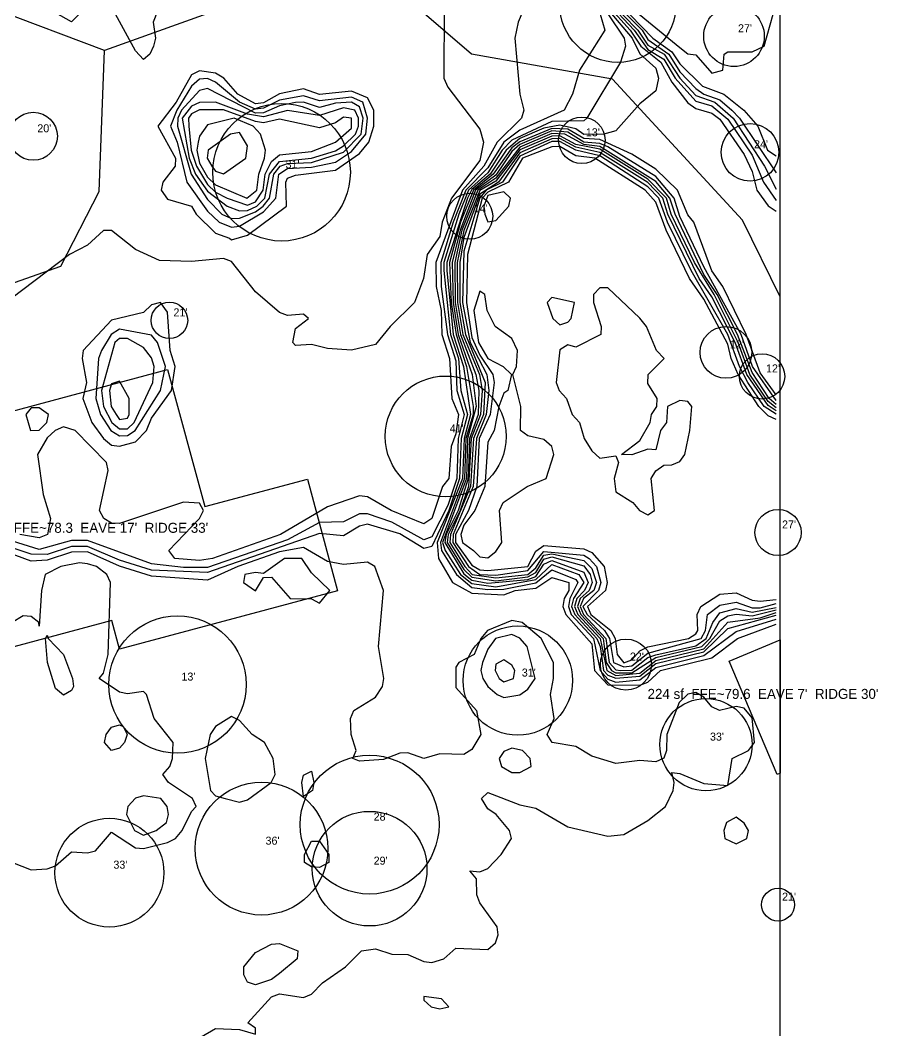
# Model space of a CAD drawing. Extents: x 425736 to 427074, y 1578339 to 1579567.
# Drawn here: x 426860.2 to 427074.4, y 1578585 to 1578837.5 of the extents above; entities that cross this region are included whole.
import ezdxf
from ezdxf.enums import TextEntityAlignment as Align

# ---------------------------------------------------------------- set-up
doc = ezdxf.new("R2010")
doc.units = 21
doc.header["$MEASUREMENT"] = 0
for name, color, linetype in [('A-BLDG-ANNO', 1, 'Continuous'), ('A-BLDG-FTPT', 1, 'Continuous'), ('C-ROAD-CNTR', 7, 'Continuous'), ('C-TOPO-HALF', 9, 'Continuous'), ('C-TOPO-MAJR', 3, 'Continuous'), ('C-TOPO-MINR', 8, 'Continuous'), ('G-ANNO-ZONE', 6, 'Continuous'), ('L-PLNT-ANNO', 92, 'Continuous'), ('L-PLNT-TREE', 92, 'Continuous')]:
    doc.layers.add(name, color=color, linetype=linetype)

msp = doc.modelspace()

# ---------------------------------------------------------------- linework, layer by layer
at = {"layer": 'A-BLDG-FTPT'}
for points, elevation in [([(426931.97, 1578722.83), (426939.5, 1578694.93), (426885.06, 1578680.35), (426883.11, 1578687.52), (426837.47, 1578675.29), (426822.6, 1578730.25), (426897.05, 1578750.2), (426906.34, 1578715.96), (426931.97, 1578722.83)], 77.34), ([(427049.25, 1578649.07), (427037.27, 1578677.33), (427050, 1578682.66), (427050, 1578649.39), (427049.25, 1578649.07)], 78.58)]:
    msp.add_lwpolyline(points, close=True, dxfattribs=dict(at, elevation=elevation))
at = {"layer": 'C-ROAD-CNTR'}
for points in [[(427050, 1578768.37), (427040.62, 1578787.52), (427008.12, 1578822.8), (426972.92, 1578829.01), (426945.23, 1578852.96), (426932.84, 1578920.89), (426927.5, 1578982.7), (426920.15, 1579067.43), (426922.4, 1579154.65), (426912.56, 1579358.23), (426886.98, 1579477.87), (426835.08, 1579491.34), (426784.39, 1579502.77), (426774.26, 1579530.22), (426769.77, 1579550)], [(426945.23, 1578852.96), (426881.24, 1578829.96), (426853.79, 1578840.27), (426827.37, 1578835.52), (426754.14, 1578817.23), (426738.98, 1578807.18), (426728.73, 1578794.11), (426728.26, 1578778.37), (426734.97, 1578764.84), (426748.85, 1578753.49), (426767.29, 1578747.78), (426797.1, 1578750.22), (426870.37, 1578776.03), (426879.91, 1578794.74)], [(426879.91, 1578794.74), (426881.24, 1578829.96)]]:
    msp.add_lwpolyline(points, dxfattribs=at)
at = {"layer": 'C-TOPO-HALF'}
for points, elevation in [([(426989, 1578847.54), (426984.63, 1578837), (426983.73, 1578833), (426985.05, 1578819), (426985.97, 1578815), (426985.43, 1578813), (426979.34, 1578807), (426976.02, 1578801), (426970.71, 1578795), (426964.05, 1578777), (426964.13, 1578771), (426965.33, 1578765), (426965.5, 1578759), (426967.47, 1578753), (426967.99, 1578743), (426969.66, 1578739), (426969, 1578734.13), (426967.88, 1578731), (426967.28, 1578723), (426965.71, 1578721), (426963, 1578713.01), (426961, 1578711.69), (426952.88, 1578715), (426947, 1578718.43), (426945, 1578718.63), (426937, 1578715.9), (426925.24, 1578709), (426908.25, 1578703), (426905, 1578702.52), (426898.86, 1578703), (426897.38, 1578705), (426905.02, 1578713), (426906, 1578715), (426905, 1578716.83), (426901, 1578717.1), (426885, 1578711.73), (426883, 1578711.8), (426881.08, 1578713), (426880.07, 1578715), (426882.17, 1578725), (426881.76, 1578727), (426873.99, 1578735), (426871, 1578735.88), (426868.95, 1578735), (426867, 1578733.18), (426864.51, 1578729), (426866, 1578719), (426867.76, 1578713), (426867.01, 1578709), (426865, 1578708.14), (426860.15, 1578709)], 77.5), ([(427007, 1578844.67), (427018.21, 1578833), (427023, 1578829.64), (427025, 1578826.56), (427030.65, 1578821), (427035.92, 1578819), (427040.97, 1578815), (427044.46, 1578811), (427046.84, 1578805), (427049, 1578803.59)], 81.5), ([(426895.78, 1578843), (426893.4, 1578837), (426894.01, 1578833), (426893.48, 1578831), (426892.63, 1578829), (426891, 1578827.72), (426889, 1578829.88), (426883, 1578840.81)], 76.5), ([(427007, 1578842.76), (427014.49, 1578835), (427017, 1578831.29), (427021.07, 1578829), (427025, 1578823), (427029, 1578818.71), (427033.69, 1578817), (427038.26, 1578813), (427046.08, 1578801), (427049, 1578795.28)], 80.5), ([(426877.04, 1578841), (426873, 1578837.08), (426869, 1578839.37)], 76.5), ([(427007.18, 1578841), (427012.56, 1578835), (427015.21, 1578831), (427020.24, 1578827), (427023, 1578822), (427027, 1578816.84), (427029, 1578815.46), (427033, 1578814.3), (427035, 1578812.75), (427041, 1578803.93), (427043, 1578799.67), (427044.23, 1578795), (427047, 1578791.1), (427049, 1578789.76)], 79.5), ([(427007, 1578839.08), (427011.06, 1578833), (427011.36, 1578831), (427010.12, 1578827), (427001.72, 1578813), (427001, 1578812.38), (426993, 1578812.18), (426983, 1578807.56), (426980.61, 1578805), (426977, 1578799.39), (426972.21, 1578795), (426969.8, 1578789), (426966.02, 1578777), (426966.01, 1578775), (426967.66, 1578759), (426969.69, 1578753), (426970.3, 1578745), (426971.91, 1578739), (426970.39, 1578733), (426969.96, 1578723), (426967.31, 1578715), (426963, 1578705.97), (426961, 1578705.5), (426955, 1578709.16), (426947, 1578711.6), (426945, 1578711.1), (426941, 1578708.69), (426935, 1578709.23), (426907, 1578699.47), (426893, 1578700.09), (426885, 1578702.62), (426877, 1578706.03), (426873, 1578706.01), (426867, 1578704.03), (426863, 1578704.12), (426857, 1578706.11)], 78.5), ([(427049, 1578743.89), (427045, 1578749.36), (427041.54, 1578759), (427035.68, 1578771), (427033, 1578774.86), (427028.48, 1578787), (427027, 1578788.88), (427024.39, 1578795), (427019, 1578800.29), (427013, 1578804.03), (427005, 1578807.71), (427001, 1578807.98), (426997, 1578810.3), (426993, 1578810.43), (426985, 1578807.12), (426983, 1578805.61), (426978.37, 1578799), (426973.43, 1578795), (426970.23, 1578787), (426967.46, 1578777), (426967.84, 1578767), (426969.07, 1578759), (426971.69, 1578751), (426973.35, 1578741), (426973.36, 1578739), (426971.53, 1578733), (426971.23, 1578723), (426965.17, 1578707), (426965.47, 1578705), (426969.16, 1578699), (426973, 1578695.76), (426977, 1578695.27), (426981, 1578695.32), (426989, 1578696.88), (426993, 1578700.17), (426999, 1578697.76), (426999.51, 1578697), (426997.5, 1578693), (426997.2, 1578691), (426997.79, 1578689), (427003.42, 1578683), (427005.04, 1578675), (427007, 1578672.87), (427009, 1578672.14), (427015, 1578672.68), (427019, 1578675.75), (427031, 1578678.75), (427039, 1578684.78), (427049, 1578687.86)], 79.5), ([(427049, 1578741.52), (427047.31, 1578743), (427043, 1578749.45), (427039.4, 1578759), (427034.33, 1578769), (427031, 1578773.93), (427023.77, 1578789), (427022.45, 1578793), (427019, 1578797.21), (427005, 1578805.98), (427001, 1578806.42), (426996.25, 1578809), (426993, 1578809.21), (426985, 1578805.8), (426979, 1578798.04), (426974.5, 1578795), (426970.54, 1578785), (426968.74, 1578777), (426968.86, 1578767), (426970.22, 1578759), (426974.04, 1578749), (426974.81, 1578745), (426974.57, 1578739), (426972.42, 1578733), (426972.13, 1578723), (426969.6, 1578715), (426966.59, 1578709), (426966.3, 1578707), (426971, 1578699.21), (426973, 1578697.58), (426977, 1578696.81), (426987, 1578697.78), (426989, 1578698.52), (426991, 1578701.55), (426993, 1578702.5), (427001, 1578699.57), (427002.05, 1578697), (427001.18, 1578695), (426999.27, 1578693), (426998.67, 1578691), (426999.52, 1578689), (427005.09, 1578683), (427006.72, 1578675), (427009, 1578673.8), (427015, 1578674.39), (427019, 1578677.55), (427031, 1578680.43), (427037, 1578687.09), (427045, 1578688.19), (427049, 1578689.53)], 80.5), ([(427049, 1578739.87), (427047, 1578741.19), (427041.7, 1578749), (427038.76, 1578757), (427033, 1578768.4), (427029.77, 1578773), (427021.99, 1578789), (427020.73, 1578793), (427017, 1578796.91), (427005, 1578804.46), (426999, 1578805.74), (426995, 1578807.93), (426993, 1578807.86), (426985, 1578804.35), (426979.67, 1578797), (426975, 1578794.05), (426971, 1578783.17), (426970.04, 1578777), (426970.06, 1578767), (426971.44, 1578759), (426976.38, 1578747), (426975.9, 1578739), (426973.48, 1578733), (426972.68, 1578721), (426967.72, 1578709), (426967.55, 1578707), (426971.26, 1578701), (426973.13, 1578699), (426979, 1578698.13), (426987.01, 1578699), (426989, 1578700.67), (426991, 1578703.82), (426993, 1578704.17), (427001, 1578702.52), (427003, 1578700.51), (427004.13, 1578697), (427003.47, 1578695), (427000.92, 1578693), (427000.07, 1578691), (427000.9, 1578689), (427006.51, 1578683), (427007.35, 1578677), (427009, 1578675.21), (427010.21, 1578675), (427013, 1578675.12), (427017, 1578678.25), (427019, 1578678.92), (427029, 1578681.2), (427031.53, 1578683), (427033.18, 1578687), (427035, 1578689.43), (427039, 1578690.5), (427043, 1578689.6), (427049, 1578690.79)], 81.5), ([(427049, 1578737.76), (427047, 1578738.68), (427044.67, 1578741), (427039.58, 1578749), (427037.77, 1578753), (427037, 1578756.55), (427031, 1578767.83), (427027.38, 1578773), (427021.52, 1578785), (427019, 1578792.01), (427016.3, 1578795), (427003.73, 1578803), (426999, 1578803.61), (426995, 1578805.95), (426993, 1578805.86), (426985.69, 1578803), (426982.17, 1578797), (426977, 1578794.57), (426975.62, 1578793), (426971.92, 1578779), (426971.71, 1578767), (426973, 1578758.25), (426975, 1578753.8), (426978.25, 1578749), (426978.64, 1578747), (426977.62, 1578739), (426974.85, 1578733), (426974.31, 1578721), (426972.17, 1578715), (426968.92, 1578709), (426968.98, 1578707), (426973, 1578701.32), (426975, 1578700.19), (426977, 1578699.99), (426987, 1578701), (426989, 1578704.87), (426991, 1578706.21), (427001, 1578705.41), (427003, 1578704.53), (427006.08, 1578701), (427006.84, 1578697), (427006.44, 1578695), (427001.91, 1578691), (427002.77, 1578689), (427007.72, 1578685), (427008.81, 1578683), (427009.28, 1578679), (427011, 1578676.96), (427013, 1578677.65), (427015, 1578679.92), (427017, 1578680.93), (427027.11, 1578683), (427029, 1578684.17), (427029.46, 1578685), (427029.26, 1578689), (427030.22, 1578691), (427035, 1578694.1), (427039, 1578694.4), (427043, 1578692.63), (427045, 1578692.38), (427049, 1578692.79)], 82.5), ([(426858.27, 1578627), (426863, 1578625.22), (426867, 1578625.46), (426869, 1578626.19), (426873, 1578629.74), (426877, 1578629.48), (426879, 1578629.97), (426883, 1578634.66), (426889, 1578630.68), (426891, 1578630.5), (426897, 1578632.02), (426899, 1578633), (426900.71, 1578635), (426903, 1578639.8), (426904.21, 1578641), (426903.26, 1578643), (426897.29, 1578647), (426895.82, 1578649), (426897.58, 1578651), (426898.25, 1578653), (426898.42, 1578657), (426893.69, 1578663), (426891.78, 1578669), (426891, 1578669.78), (426887, 1578669.2), (426885, 1578669.6), (426879.95, 1578673), (426881, 1578674.31), (426882.22, 1578679), (426882.79, 1578697), (426881.82, 1578699), (426879.29, 1578701), (426877, 1578701.68), (426875, 1578701.88), (426870.36, 1578701), (426866.5, 1578699), (426865.52, 1578695), (426865, 1578686.11), (426864.85, 1578687), (426863, 1578688.49), (426861, 1578688.66), (426858.24, 1578687)], 79.5)]:
    msp.add_lwpolyline(points, dxfattribs=dict(at, elevation=elevation))
for points, elevation in [([(426909.93, 1578787), (426913, 1578785.79), (426915, 1578786.06), (426921, 1578789.6), (426924.1, 1578793), (426924.8, 1578799), (426927, 1578800.42), (426933, 1578800.75), (426939, 1578802.04), (426943, 1578804.66), (426946.54, 1578809), (426946.96, 1578813), (426945.8, 1578817), (426943, 1578818.25), (426935, 1578817.34), (426931, 1578818.61), (426925, 1578817.53), (426921, 1578815.49), (426919, 1578815.29), (426915.01, 1578817), (426909, 1578822.05), (426907, 1578822.94), (426905, 1578822.81), (426903.02, 1578821), (426899.33, 1578815), (426897.78, 1578811), (426899.46, 1578807), (426901.87, 1578797), (426907, 1578789.81), (426909.93, 1578787)], 77.5), ([(426911.94, 1578791), (426915, 1578789.88), (426917, 1578789.97), (426919.35, 1578791), (426921.34, 1578793), (426922.49, 1578799), (426925, 1578802.19), (426933, 1578803.02), (426939, 1578804.87), (426941, 1578806.1), (426943.96, 1578809), (426944.74, 1578811), (426944.72, 1578813), (426943.78, 1578815), (426941, 1578815.59), (426935, 1578813.67), (426927, 1578814.96), (426921, 1578813.36), (426917, 1578814.03), (426909, 1578817.05), (426905, 1578816.92), (426903, 1578816), (426900.7, 1578813), (426902.43, 1578803), (426904.04, 1578799), (426907, 1578794.81), (426911.94, 1578791)], 78.5), ([(426916.8, 1578793), (426919.31, 1578795), (426919.79, 1578799), (426921.22, 1578803), (426921.46, 1578805), (426920.25, 1578809), (426918.44, 1578811), (426913.63, 1578813), (426907, 1578811.4), (426905, 1578808.54), (426904.66, 1578807), (426904.31, 1578805), (426905, 1578801.77), (426907, 1578798.28), (426909, 1578796.33), (426916.8, 1578793)], 79.5), ([(426881.01, 1578733), (426883, 1578731.33), (426885, 1578731.1), (426889, 1578732.12), (426891.75, 1578735), (426893, 1578738.09), (426898.04, 1578745), (426898.9, 1578751), (426897.66, 1578755), (426897, 1578764.56), (426895.29, 1578767), (426893, 1578766.35), (426891, 1578764.44), (426883, 1578762.56), (426875.98, 1578755), (426875.66, 1578753), (426876.78, 1578747), (426875.89, 1578743), (426878.13, 1578737), (426881.01, 1578733)], 77.5), ([(426883.07, 1578737), (426885, 1578735.36), (426887, 1578735.43), (426888.71, 1578737), (426893.34, 1578747), (426893.71, 1578751), (426893, 1578753.16), (426891, 1578755.72), (426887, 1578758.01), (426885, 1578758), (426883.87, 1578757), (426880.52, 1578745), (426881, 1578741), (426883.07, 1578737)], 78.5), ([(426862.79, 1578735), (426865, 1578735.08), (426866.9, 1578737), (426867.27, 1578739), (426865, 1578740.63), (426863, 1578740.66), (426861.64, 1578739), (426862.79, 1578735)], 77.5), ([(426927.63, 1578693), (426933, 1578692.92), (426935, 1578691.82), (426937.57, 1578695), (426933, 1578699.39), (426930.6, 1578703), (426926.22, 1578703), (426921, 1578699.24), (426919, 1578699.54), (426916.36, 1578699), (426915.96, 1578697), (426919, 1578694.92), (426921, 1578698.26), (426923, 1578698.34), (426927.63, 1578693)], 79.5), ([(426871, 1578668.88), (426869, 1578670.54), (426867.07, 1578677), (426866.53, 1578683), (426867, 1578683.86), (426867.18, 1578683), (426871, 1578679.03), (426873.32, 1578673), (426873.56, 1578671), (426873, 1578670.01), (426871, 1578668.88)], 79.5), ([(426979.38, 1578669), (426981, 1578668.31), (426985, 1578668.96), (426987, 1578670.36), (426988.81, 1578673), (426986.88, 1578681), (426985, 1578683.13), (426983, 1578684.03), (426978.93, 1578683), (426977, 1578680.36), (426975.67, 1578677), (426975.28, 1578675), (426975.79, 1578673), (426977.03, 1578671), (426979.38, 1578669)], 79.5), ([(426911.39, 1578643), (426915, 1578642.1), (426917, 1578642.7), (426922.94, 1578647), (426923.88, 1578649), (426923.42, 1578653), (426921.22, 1578657), (426918.17, 1578659), (426915, 1578662.56), (426913, 1578663.51), (426908.96, 1578661), (426907.66, 1578659), (426906.39, 1578653), (426907.79, 1578645), (426909, 1578643.74), (426911.39, 1578643)], 79.5), ([(426883, 1578655.03), (426881.28, 1578657), (426881.69, 1578659), (426883, 1578660.83), (426885, 1578661.44), (426885.91, 1578661), (426886.92, 1578659), (426886.26, 1578657), (426885, 1578655.61), (426883, 1578655.03)], 79.5), ([(426980.45, 1578651), (426983, 1578649.52), (426985, 1578649.56), (426987.83, 1578651), (426987.55, 1578653), (426985.67, 1578655), (426983, 1578655.58), (426981, 1578654.81), (426979.88, 1578653), (426980.45, 1578651)], 79.5)]:
    msp.add_lwpolyline(points, close=True, dxfattribs=dict(at, elevation=elevation))
at = {"layer": 'C-TOPO-MAJR', "elevation": 80}
for points in [[(427007, 1578841.97), (427013.57, 1578835), (427017, 1578830.16), (427021, 1578827.73), (427023.78, 1578823), (427029, 1578817.3), (427033, 1578816.07), (427037, 1578812.76), (427043, 1578803.79), (427045.89, 1578797), (427049, 1578792.48)], [(427049, 1578742.46), (427043.09, 1578751), (427040.32, 1578759), (427031, 1578775.91), (427025, 1578788.46), (427023.53, 1578793), (427019, 1578798.41), (427007, 1578805.87), (427005, 1578806.69), (427001, 1578807.05), (426997, 1578809.54), (426993, 1578809.82), (426985, 1578806.45), (426983, 1578804.67), (426979, 1578798.82), (426973.96, 1578795), (426970.07, 1578785), (426968.1, 1578777), (426968.35, 1578767), (426969.65, 1578759), (426973.14, 1578749), (426974.08, 1578741), (426971.98, 1578733), (426971.68, 1578723), (426965.73, 1578707), (426966.37, 1578705), (426970.18, 1578699), (426973, 1578696.78), (426979, 1578695.96), (426989, 1578697.73), (426993, 1578701.49), (426999.78, 1578699), (427000.97, 1578697), (426998.4, 1578693), (426997.94, 1578691), (426998.75, 1578689), (427004.26, 1578683), (427005.09, 1578681), (427005.88, 1578675), (427007, 1578673.81), (427009, 1578673.13), (427015, 1578673.6), (427019, 1578676.8), (427031, 1578679.64), (427037, 1578685.49), (427049, 1578688.84)]]:
    msp.add_lwpolyline(points, dxfattribs=at)
for points in [[(426908.12, 1578801), (426909, 1578799.75), (426911, 1578799.08), (426916.56, 1578803), (426917, 1578806.14), (426915, 1578809.41), (426912.78, 1578809), (426907.21, 1578805), (426906.93, 1578803), (426908.12, 1578801)], [(426979.85, 1578673), (426981, 1578672.17), (426983.46, 1578673), (426983.77, 1578675), (426983, 1578676.37), (426981, 1578677.66), (426979, 1578676.56), (426978.82, 1578675), (426979.85, 1578673)], [(426888.81, 1578635), (426891, 1578633.91), (426894.21, 1578635), (426896.76, 1578637), (426897.28, 1578639), (426896.92, 1578641), (426895.33, 1578643), (426891, 1578643.66), (426889, 1578643.11), (426887.07, 1578641), (426886.79, 1578639), (426888.81, 1578635)]]:
    msp.add_lwpolyline(points, close=True, dxfattribs=at)
at = {"layer": 'C-TOPO-MINR'}
for points, elevation in [([(427007, 1578843.68), (427015.55, 1578835), (427017, 1578832.69), (427022.2, 1578829), (427025, 1578824.58), (427029, 1578820.42), (427030.97, 1578819), (427035, 1578817.61), (427037.97, 1578815), (427039.9, 1578813), (427049, 1578799.33)], 81), ([(426966.09, 1578841), (426966.03, 1578823), (426967, 1578820.79), (426975, 1578810.25), (426975.97, 1578807), (426975, 1578802.41), (426967.94, 1578793), (426965.59, 1578787), (426965, 1578783.43), (426961.86, 1578779), (426960.99, 1578773), (426958.7, 1578767), (426952.6, 1578761), (426949, 1578756.44), (426943, 1578755.09), (426937, 1578755.46), (426933, 1578756.46), (426929, 1578756.22), (426928.28, 1578757), (426929, 1578760.45), (426932.26, 1578763), (426931, 1578764.06), (426927, 1578763.75), (426925, 1578764.43), (426919, 1578769.65), (426913, 1578777.18), (426911, 1578777.97), (426903, 1578777.25), (426895, 1578777.44), (426889, 1578780.18), (426883, 1578784.92), (426881, 1578784.93), (426877, 1578781.27), (426872.54, 1578779), (426855, 1578765.75)], 77), ([(427007, 1578840.16), (427013.05, 1578833), (427015, 1578829.14), (427019, 1578825.54), (427019.63, 1578823), (427019, 1578819.88), (427015, 1578816.6), (427009, 1578809.87), (427005.96, 1578809), (427001, 1578808.92), (426999, 1578810.36), (426995, 1578811.27), (426991, 1578810.53), (426985, 1578807.91), (426981.57, 1578805), (426977.56, 1578799), (426973, 1578795.16), (426971.92, 1578793), (426966.78, 1578777), (426966.78, 1578775), (426968.38, 1578759), (426970.9, 1578751), (426972.68, 1578739), (426971.09, 1578733), (426970.66, 1578723), (426964.33, 1578707), (426964.68, 1578703), (426968.16, 1578697), (426973, 1578694.36), (426981, 1578693.91), (426983.85, 1578695), (426989, 1578695.55), (426993, 1578698.25), (426997.28, 1578697), (426997.23, 1578695), (426996.08, 1578693), (426995.79, 1578691), (426996.53, 1578689), (427003, 1578681.67), (427003.66, 1578675), (427007, 1578671.43), (427015, 1578671.37), (427017, 1578672.14), (427020.16, 1578675), (427033, 1578678.18), (427039.36, 1578683), (427049, 1578686.6)], 79), ([(427013, 1578840.48), (427025, 1578830.66), (427027, 1578829.1), (427029, 1578828.85), (427033, 1578824.26), (427035.73, 1578825), (427036.06, 1578829), (427037, 1578829.63), (427043, 1578829.59), (427046.04, 1578831), (427049, 1578841.67)], 82), ([(427005.08, 1578839), (427006.26, 1578835), (426999.91, 1578825), (426998.19, 1578819), (426996.11, 1578815), (426985, 1578809.99), (426981.05, 1578807), (426977, 1578800.64), (426971.54, 1578795), (426968.34, 1578787), (426965.26, 1578777), (426965.38, 1578771), (426966.91, 1578759), (426969, 1578752.41), (426969.27, 1578745), (426971.13, 1578739), (426969.63, 1578733), (426969.26, 1578723), (426967, 1578716.27), (426963, 1578708.44), (426961, 1578707.67), (426953, 1578712.1), (426947, 1578714.18), (426945, 1578714.12), (426941, 1578712.19), (426935, 1578712), (426927, 1578707.68), (426907, 1578700.78), (426901, 1578700.72), (426893, 1578701.68), (426877, 1578707.49), (426873, 1578707.46), (426865, 1578705.22), (426857, 1578707.73)], 78), ([(427049, 1578740.65), (427047, 1578742.25), (427042.45, 1578749), (427039.55, 1578757), (427033.52, 1578769), (427028.62, 1578777), (427022.81, 1578789), (427021.62, 1578793), (427017, 1578797.78), (427005, 1578805.28), (426999, 1578806.48), (426995, 1578808.63), (426993, 1578808.55), (426985, 1578805.15), (426979, 1578797.26), (426975, 1578794.95), (426971, 1578784.93), (426969.39, 1578777), (426969.45, 1578767), (426970.8, 1578759), (426974.95, 1578749), (426975.63, 1578745), (426975.21, 1578739), (426972.86, 1578733), (426972.18, 1578721), (426970.1, 1578715), (426967.11, 1578709), (426966.87, 1578707), (426971, 1578700.25), (426973, 1578698.31), (426979, 1578697.44), (426987, 1578698.39), (426989, 1578699.47), (426991, 1578702.83), (426993, 1578703.39), (427001, 1578701.2), (427002.59, 1578699), (427003.11, 1578697), (427002.32, 1578695), (427000.1, 1578693), (426999.38, 1578691), (427000.21, 1578689), (427005.8, 1578683), (427006.58, 1578677), (427007.9, 1578675), (427009, 1578674.46), (427013, 1578674.43), (427019, 1578678.24), (427030.48, 1578681), (427032.45, 1578683), (427035, 1578687.39), (427037, 1578688.65), (427039, 1578689.1), (427043, 1578688.65), (427049, 1578690.16)], 81), ([(427049, 1578739.09), (427046.03, 1578741), (427041.99, 1578747), (427039.86, 1578751), (427037, 1578759.01), (427027.77, 1578775), (427021.91, 1578787), (427019.72, 1578793), (427017, 1578795.83), (427005, 1578803.58), (426999, 1578804.99), (426995, 1578807.23), (426993, 1578807.17), (426985, 1578803.49), (426980.68, 1578797), (426976.62, 1578795), (426975, 1578793.14), (426971, 1578779.83), (426970.68, 1578767), (426972.64, 1578757), (426976.75, 1578749), (426977.27, 1578745), (426976.6, 1578739), (426974.16, 1578733), (426973.36, 1578721), (426968.32, 1578709), (426968.26, 1578707), (426972.18, 1578701), (426975, 1578699), (426979, 1578698.83), (426987, 1578699.99), (426991, 1578704.76), (427001, 1578703.86), (427002.35, 1578703), (427004.14, 1578701), (427005.23, 1578697), (427004.66, 1578695), (427000.76, 1578691), (427001.82, 1578689), (427006.17, 1578685), (427007.42, 1578683), (427008.39, 1578677), (427011, 1578675.92), (427013, 1578676.14), (427017, 1578679.32), (427030.26, 1578683), (427031.41, 1578685), (427031.88, 1578689), (427035, 1578691.37), (427039, 1578692.09), (427043, 1578690.67), (427045, 1578690.71), (427049, 1578691.72)], 82), ([(426897.69, 1578579), (426909, 1578585.56), (426915, 1578585.29), (426919, 1578584.17), (426919, 1578585.64), (426917.06, 1578587), (426923, 1578593.45), (426925, 1578594.25), (426931, 1578593.31), (426933, 1578594.18), (426935.71, 1578597), (426941.51, 1578601), (426945.48, 1578605), (426949, 1578605.46), (426953, 1578604.1), (426957, 1578604.04), (426961, 1578602.27), (426963, 1578602.05), (426966.07, 1578603), (426969, 1578605.63), (426977, 1578605.32), (426978.9, 1578607), (426979.6, 1578609), (426979.36, 1578611), (426975.04, 1578617), (426974.25, 1578619), (426974.2, 1578623), (426972.54, 1578625), (426975, 1578624.75), (426977, 1578625.58), (426980.39, 1578629), (426982.94, 1578633), (426982.43, 1578635), (426979.1, 1578639), (426977, 1578640.49), (426975.4, 1578643), (426977, 1578644.56), (426985, 1578641.44), (426989, 1578640.65), (426997, 1578635.95), (427007, 1578633.61), (427011, 1578634.01), (427017, 1578637.56), (427021.36, 1578641), (427023.3, 1578645), (427023.59, 1578647), (427023, 1578649.5), (427025, 1578649.29), (427031, 1578646.82), (427037, 1578646.25), (427038.04, 1578653), (427042.1, 1578655), (427043.59, 1578657), (427043, 1578663.21), (427041, 1578665.64), (427039, 1578666.05), (427034.85, 1578665), (427033, 1578665.9), (427031, 1578668.35), (427029, 1578669.48), (427027, 1578669.08), (427024.78, 1578667), (427021.73, 1578659), (427021.65, 1578655), (427021, 1578653.08), (427019, 1578652.23), (427015, 1578652.54), (427009, 1578651.81), (427003, 1578653.62), (426999, 1578656.05), (426993.11, 1578657), (426991.87, 1578659), (426993.61, 1578663), (426992.66, 1578669), (426993.45, 1578673), (426993.39, 1578677), (426990.31, 1578683), (426985.58, 1578687), (426983, 1578687.48), (426976.97, 1578685), (426975.25, 1578683), (426973.64, 1578679), (426969.79, 1578677), (426969, 1578675.87), (426969, 1578670.76), (426974.19, 1578665), (426975.27, 1578659), (426973, 1578655.31), (426971, 1578654.06), (426965, 1578654.16), (426961, 1578652.99), (426957, 1578654.42), (426955, 1578654.35), (426951, 1578652.79), (426945, 1578652.32), (426943.31, 1578653), (426944.16, 1578655), (426942.92, 1578659), (426942.68, 1578663), (426943.57, 1578665), (426949, 1578668.32), (426950.69, 1578671), (426951.03, 1578673), (426949.73, 1578681), (426950.99, 1578695), (426948.82, 1578701), (426947, 1578702.06), (426941, 1578701.54), (426937, 1578702.23), (426931, 1578705.71), (426925, 1578704.65), (426914.56, 1578701), (426907, 1578697.55), (426893, 1578698.58), (426885, 1578701.12), (426877, 1578704.63), (426873, 1578704.61), (426867, 1578702.62), (426863, 1578702.32), (426853, 1578705.98)], 79)]:
    msp.add_lwpolyline(points, dxfattribs=dict(at, elevation=elevation))
for points, elevation in [([(426912.5, 1578783), (426913, 1578782.66), (426917, 1578783.75), (426926.77, 1578791), (426926.54, 1578797), (426927, 1578798.04), (426929, 1578798.8), (426939, 1578800.05), (426945, 1578804.18), (426947.31, 1578807), (426948.57, 1578811), (426948.57, 1578815), (426947, 1578818.09), (426943, 1578819.78), (426935, 1578818.91), (426931, 1578820.36), (426925, 1578819.07), (426921, 1578816.83), (426919, 1578816.62), (426914.58, 1578819), (426911.08, 1578823), (426909, 1578824.3), (426905, 1578824.87), (426903, 1578823.85), (426899.2, 1578817), (426894.56, 1578811), (426899.03, 1578803), (426898.93, 1578801), (426895.86, 1578797), (426895.44, 1578795), (426897, 1578792.82), (426903, 1578791.07), (426904.15, 1578789), (426909, 1578784.32), (426912.5, 1578783)], 77), ([(426910.55, 1578789), (426913, 1578787.95), (426915, 1578788.07), (426919, 1578789.61), (426920.87, 1578791), (426922.51, 1578793), (426923.61, 1578799), (426925.18, 1578801), (426927, 1578801.68), (426933, 1578801.93), (426941, 1578804.51), (426945.35, 1578809), (426945.89, 1578813), (426945, 1578815.86), (426943, 1578817.05), (426939, 1578816.8), (426935, 1578815.73), (426931, 1578817), (426929, 1578816.92), (426925, 1578816.1), (426921, 1578814.36), (426919, 1578814.31), (426907, 1578820.44), (426905, 1578819.95), (426900.51, 1578815), (426899.56, 1578813), (426899.49, 1578811), (426902.94, 1578799), (426907, 1578792.72), (426910.55, 1578789)], 78), ([(426911.89, 1578793), (426917, 1578791.27), (426919, 1578792.09), (426920.93, 1578795), (426921.43, 1578799), (426923, 1578802.17), (426925, 1578803.87), (426933, 1578804.73), (426939, 1578807.05), (426943, 1578810.5), (426943, 1578813.04), (426941, 1578813.29), (426939, 1578811.86), (426935, 1578810.61), (426925, 1578812.79), (426921, 1578811.89), (426919, 1578812.23), (426911, 1578815.1), (426905, 1578815.12), (426903, 1578814.08), (426902.29, 1578813), (426902.38, 1578811), (426902.95, 1578805), (426904.22, 1578801), (426907, 1578796.44), (426909, 1578794.51), (426911.89, 1578793)], 79), ([(426976.25, 1578789), (426977, 1578787.14), (426979, 1578787.49), (426982.23, 1578791), (426982.71, 1578793), (426981, 1578794.64), (426977, 1578793.73), (426976.03, 1578791), (426976.25, 1578789)], 83), ([(426973.47, 1578705), (426975, 1578703.44), (426977, 1578703.14), (426979, 1578704.75), (426980.49, 1578707), (426979.91, 1578715), (426980.84, 1578717), (426986.81, 1578721), (426991.59, 1578723), (426993.47, 1578729), (426992.99, 1578731), (426991, 1578732.71), (426987, 1578733.68), (426985.21, 1578735), (426985.22, 1578741), (426983.24, 1578749), (426984.2, 1578751), (426984.41, 1578755), (426983, 1578757.93), (426978.83, 1578761), (426976.85, 1578765), (426976.29, 1578769), (426975, 1578769.81), (426973.51, 1578765), (426974.7, 1578757), (426977, 1578752.96), (426980.81, 1578751), (426982.96, 1578749), (426982.02, 1578745), (426981, 1578744.28), (426979.76, 1578741), (426978.64, 1578735), (426977, 1578732.04), (426976.23, 1578721), (426973.76, 1578715), (426971, 1578711.3), (426970.27, 1578709), (426970.65, 1578707), (426973.47, 1578705)], 83), ([(427014.91, 1578715), (427017, 1578713.94), (427018.61, 1578715), (427017.82, 1578723), (427019, 1578724.93), (427021, 1578726.32), (427023, 1578726.37), (427025, 1578727.27), (427026.21, 1578729), (427027.5, 1578735), (427027.94, 1578741), (427027, 1578742.22), (427025, 1578742.44), (427021.85, 1578741), (427021.67, 1578737), (427020.17, 1578735), (427019, 1578730.14), (427017, 1578730.32), (427013, 1578728.9), (427010.44, 1578729), (427015, 1578732.5), (427017.59, 1578737), (427017.91, 1578739), (427019.24, 1578741), (427019.35, 1578743), (427017, 1578746.69), (427017.07, 1578749), (427021.07, 1578753), (427019.18, 1578755), (427016.68, 1578761), (427015, 1578763.03), (427007, 1578770.65), (427005, 1578770.67), (427003.37, 1578769), (427003.43, 1578767), (427005.3, 1578761), (427005.26, 1578759), (426999, 1578755.83), (426997, 1578756.37), (426995, 1578755.12), (426994.06, 1578747), (426994.83, 1578745), (426996.67, 1578743), (426998.05, 1578739), (426999.93, 1578737), (427001.04, 1578733), (427003, 1578729.87), (427005, 1578728.11), (427009, 1578728.62), (427009.68, 1578727), (427008.58, 1578723), (427009, 1578719.63), (427013.22, 1578717), (427014.91, 1578715)], 83), ([(426993.28, 1578763), (426995, 1578761.42), (426997, 1578762.09), (426997.87, 1578763), (426998.63, 1578767), (426993, 1578768.18), (426991.87, 1578767), (426993.28, 1578763)], 83), ([(426882.84, 1578735), (426885, 1578733.66), (426887, 1578733.73), (426888.93, 1578735), (426895.27, 1578745), (426896.49, 1578751), (426894.51, 1578757), (426893, 1578758.81), (426885, 1578760.34), (426882.98, 1578759), (426880.5, 1578755), (426879.79, 1578753), (426879.08, 1578743), (426880.3, 1578739), (426882.84, 1578735)], 78), ([(426884.2, 1578739), (426885, 1578737.76), (426887, 1578738.04), (426887.43, 1578739), (426887.41, 1578743), (426885, 1578747.35), (426883, 1578746.61), (426882.52, 1578745), (426882.93, 1578741), (426884.2, 1578739)], 79), ([(426931, 1578643.57), (426930.54, 1578647), (426931, 1578648.88), (426933, 1578649.87), (426933.6, 1578647), (426933.24, 1578645), (426931, 1578643.57)], 79), ([(427036.25, 1578633), (427039, 1578631.68), (427041.68, 1578633), (427042.15, 1578635), (427041, 1578636.84), (427039, 1578638.37), (427036.66, 1578637), (427036, 1578635), (427036.25, 1578633)], 79), ([(426933, 1578625.99), (426931.24, 1578627), (426931.22, 1578629), (426933, 1578632.37), (426935, 1578632.38), (426937.34, 1578629), (426937.28, 1578627), (426935, 1578625.8), (426933, 1578625.99)], 79), ([(426919, 1578596.46), (426917, 1578597.15), (426916.1, 1578599), (426916.06, 1578601), (426919, 1578604.59), (426923, 1578606.61), (426925, 1578606.81), (426929.56, 1578605), (426929.36, 1578603), (426925, 1578599.29), (426923, 1578597.79), (426919, 1578596.46)], 79), ([(426962.9, 1578591), (426965, 1578590.47), (426967.28, 1578591), (426965.45, 1578593), (426961, 1578593.6), (426961, 1578592.62), (426962.9, 1578591)], 79)]:
    msp.add_lwpolyline(points, close=True, dxfattribs=dict(at, elevation=elevation))
at = {"layer": 'G-ANNO-ZONE'}
msp.add_lwpolyline([(427050, 1578350), (427050, 1579550), (425750, 1579550), (425750, 1578350), (427050, 1578350)], close=True, dxfattribs=at)
at = {"layer": 'L-PLNT-TREE'}
for centre, radius in [((427009.5, 1578841.5), 14.53), ((427038.5, 1578833.5), 7.57), ((426925.5, 1578799.5), 17.18), ((426863.5, 1578808.5), 6), ((427000.5, 1578807.5), 5.81), ((427042.5, 1578804.5), 7.21), ((426972.5, 1578788.5), 5.75), ((426897.5, 1578762.5), 4.55), ((427036.5, 1578754.5), 6.46), ((427045.5, 1578748.5), 5.66), ((426966.5, 1578733.5), 15.1), ((427049.5, 1578709.5), 5.77), ((426899.5, 1578671.5), 17.16), ((426984.5, 1578672.5), 13.66), ((427011.5, 1578676.5), 6.38), ((427031.5, 1578656.5), 11.53), ((426947.5, 1578636.5), 17.34), ((426920.5, 1578630.5), 16.58), ((426882.5, 1578624.5), 13.59), ((426947.5, 1578625.5), 14.32), ((427049.5, 1578616.5), 4.11)]:
    msp.add_circle(centre, radius, dxfattribs=at)

# ---------------------------------------------------------------- texts
at = {"layer": 'A-BLDG-ANNO'}
for s, p in [("5378 sf  FFE~78.3  EAVE 17'  RIDGE 33'", (426876.49, 1578710.67)), ("224 sf  FFE~79.6  EAVE 7'  RIDGE 30'", (427045.74, 1578669.17))]:
    msp.add_text(s, height=2.5, dxfattribs=at).set_placement(p, align=Align.MIDDLE_CENTER)
at = {"layer": 'L-PLNT-ANNO'}
for s, p in [("27'", (427039.5, 1578834.5)), ("20'", (426864.5, 1578809.5)), ("13'", (427001.5, 1578808.5)), ("24'", (427043.5, 1578805.5)), ("31'", (426926.5, 1578800.5)), ("14'", (426973.5, 1578789.5)), ("21'", (426898.5, 1578763.5)), ("12'", (427037.5, 1578755.5)), ("12'", (427046.5, 1578749.5)), ("41'", (426967.5, 1578734.5)), ("27'", (427050.5, 1578710.5)), ("22'", (427012.5, 1578677.5)), ("31'", (426985.5, 1578673.5)), ("13'", (426900.5, 1578672.5)), ("33'", (427032.5, 1578657.5)), ("28'", (426948.5, 1578637.5)), ("36'", (426921.5, 1578631.5)), ("33'", (426883.5, 1578625.5)), ("29'", (426948.5, 1578626.5)), ("21'", (427050.5, 1578617.5))]:
    msp.add_text(s, height=2, dxfattribs=at).set_placement(p)

doc.saveas('drawing.dxf')
